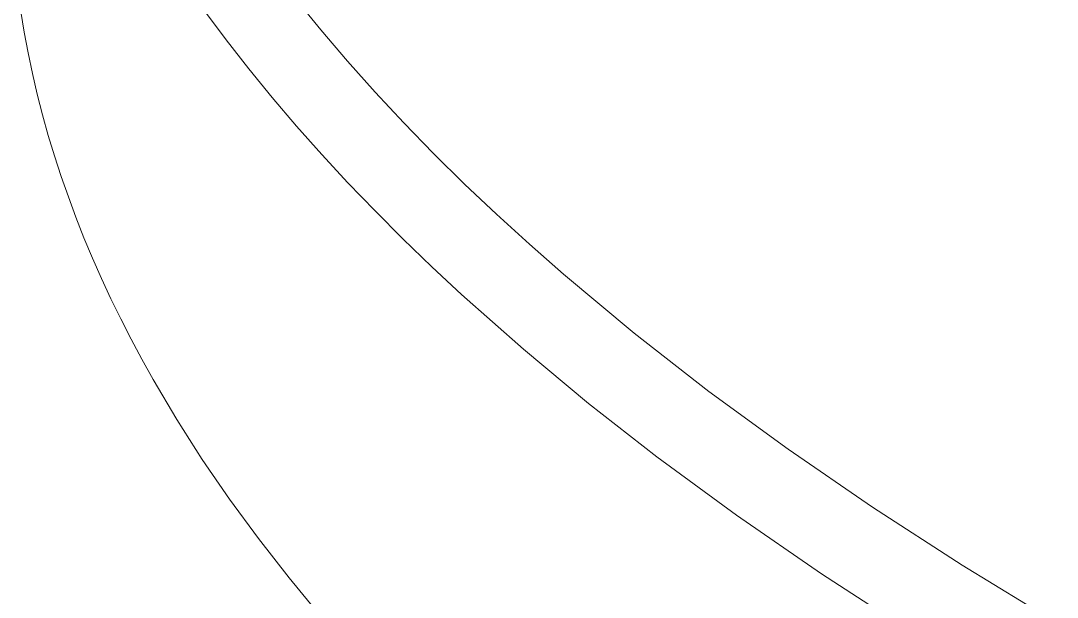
# Model space of a CAD drawing. Header units: inches. Extents: x 48 to 364, y 83 to 304.
# Drawn here: x 110.86 to 115.96, y 165.43 to 168.27 of the extents above; entities that cross this region are included whole.
import ezdxf

# ---------------------------------------------------------------- set-up
doc = ezdxf.new("R2010")
doc.units = ezdxf.units.IN
doc.header["$MEASUREMENT"] = 0
doc.layers.add('DIMS', color=7, linetype='Continuous')

# ---------------------------------------------------------------- blocks, each defined once
blk = doc.blocks.new('block 1201')
at = {"layer": 'DIMS', "color": 7, "lineweight": 18, "true_color": 0xffffff}
blk.add_lwpolyline([(114.2473, 166.4429), (113.88, 166.7295)], dxfattribs=at)
blk = doc.blocks.new('block 1200')
at = {"layer": 'DIMS'}
blk.add_blockref('block 1201', (0, 0), dxfattribs=at)
blk = doc.blocks.new('block 1199')
at = {"layer": 'DIMS'}
blk.add_blockref('block 1200', (0, 0), dxfattribs=at)
blk = doc.blocks.new('block 1204')
at = {"layer": 'DIMS', "color": 7, "lineweight": 18, "true_color": 0xffffff}
blk.add_lwpolyline([(113.88, 166.7295), (113.5314, 167.0196)], dxfattribs=at)
blk = doc.blocks.new('block 1203')
at = {"layer": 'DIMS'}
blk.add_blockref('block 1204', (0, 0), dxfattribs=at)
blk = doc.blocks.new('block 1202')
at = {"layer": 'DIMS'}
blk.add_blockref('block 1203', (0, 0), dxfattribs=at)
blk = doc.blocks.new('block 1207')
at = {"layer": 'DIMS', "color": 7, "lineweight": 18, "true_color": 0xffffff}
blk.add_lwpolyline([(113.5314, 167.0196), (113.364, 167.1671)], dxfattribs=at)
blk = doc.blocks.new('block 1206')
at = {"layer": 'DIMS'}
blk.add_blockref('block 1207', (0, 0), dxfattribs=at)
blk = doc.blocks.new('block 1205')
at = {"layer": 'DIMS'}
blk.add_blockref('block 1206', (0, 0), dxfattribs=at)
blk = doc.blocks.new('block 1210')
at = {"layer": 'DIMS', "color": 7, "lineweight": 18, "true_color": 0xffffff}
blk.add_lwpolyline([(113.364, 167.1671), (113.2017, 167.3149)], dxfattribs=at)
blk = doc.blocks.new('block 1209')
at = {"layer": 'DIMS'}
blk.add_blockref('block 1210', (0, 0), dxfattribs=at)
blk = doc.blocks.new('block 1208')
at = {"layer": 'DIMS'}
blk.add_blockref('block 1209', (0, 0), dxfattribs=at)
blk = doc.blocks.new('block 1213')
at = {"layer": 'DIMS', "color": 7, "lineweight": 18, "true_color": 0xffffff}
blk.add_lwpolyline([(113.2017, 167.3149), (113.045, 167.4633)], dxfattribs=at)
blk = doc.blocks.new('block 1212')
at = {"layer": 'DIMS'}
blk.add_blockref('block 1213', (0, 0), dxfattribs=at)
blk = doc.blocks.new('block 1211')
at = {"layer": 'DIMS'}
blk.add_blockref('block 1212', (0, 0), dxfattribs=at)
blk = doc.blocks.new('block 1216')
at = {"layer": 'DIMS', "color": 7, "lineweight": 18, "true_color": 0xffffff}
blk.add_lwpolyline([(113.045, 167.4633), (112.893, 167.6135)], dxfattribs=at)
blk = doc.blocks.new('block 1215')
at = {"layer": 'DIMS'}
blk.add_blockref('block 1216', (0, 0), dxfattribs=at)
blk = doc.blocks.new('block 1214')
at = {"layer": 'DIMS'}
blk.add_blockref('block 1215', (0, 0), dxfattribs=at)
blk = doc.blocks.new('block 1219')
at = {"layer": 'DIMS', "color": 7, "lineweight": 18, "true_color": 0xffffff}
blk.add_lwpolyline([(112.893, 167.6135), (112.7466, 167.7644)], dxfattribs=at)
blk = doc.blocks.new('block 1218')
at = {"layer": 'DIMS'}
blk.add_blockref('block 1219', (0, 0), dxfattribs=at)
blk = doc.blocks.new('block 1217')
at = {"layer": 'DIMS'}
blk.add_blockref('block 1218', (0, 0), dxfattribs=at)
blk = doc.blocks.new('block 1222')
at = {"layer": 'DIMS', "color": 7, "lineweight": 18, "true_color": 0xffffff}
blk.add_lwpolyline([(112.7466, 167.7644), (112.6054, 167.916)], dxfattribs=at)
blk = doc.blocks.new('block 1221')
at = {"layer": 'DIMS'}
blk.add_blockref('block 1222', (0, 0), dxfattribs=at)
blk = doc.blocks.new('block 1220')
at = {"layer": 'DIMS'}
blk.add_blockref('block 1221', (0, 0), dxfattribs=at)
blk = doc.blocks.new('block 1225')
at = {"layer": 'DIMS', "color": 7, "lineweight": 18, "true_color": 0xffffff}
blk.add_lwpolyline([(112.6054, 167.916), (112.4689, 168.0683)], dxfattribs=at)
blk = doc.blocks.new('block 1224')
at = {"layer": 'DIMS'}
blk.add_blockref('block 1225', (0, 0), dxfattribs=at)
blk = doc.blocks.new('block 1223')
at = {"layer": 'DIMS'}
blk.add_blockref('block 1224', (0, 0), dxfattribs=at)
blk = doc.blocks.new('block 1228')
at = {"layer": 'DIMS', "color": 7, "lineweight": 18, "true_color": 0xffffff}
blk.add_lwpolyline([(112.4689, 168.0683), (112.338, 168.2219)], dxfattribs=at)
blk = doc.blocks.new('block 1227')
at = {"layer": 'DIMS'}
blk.add_blockref('block 1228', (0, 0), dxfattribs=at)
blk = doc.blocks.new('block 1226')
at = {"layer": 'DIMS'}
blk.add_blockref('block 1227', (0, 0), dxfattribs=at)
blk = doc.blocks.new('block 1231')
at = {"layer": 'DIMS', "color": 7, "lineweight": 18, "true_color": 0xffffff}
blk.add_lwpolyline([(112.338, 168.2219), (112.213, 168.3763)], dxfattribs=at)
blk = doc.blocks.new('block 1230')
at = {"layer": 'DIMS'}
blk.add_blockref('block 1231', (0, 0), dxfattribs=at)
blk = doc.blocks.new('block 1229')
at = {"layer": 'DIMS'}
blk.add_blockref('block 1230', (0, 0), dxfattribs=at)
blk = doc.blocks.new('block 1738')
at = {"layer": 'DIMS', "color": 7, "lineweight": 18, "true_color": 0xffffff}
blk.add_lwpolyline([(111.7665, 168.3157), (111.8726, 168.173)], dxfattribs=at)
blk = doc.blocks.new('block 1737')
at = {"layer": 'DIMS'}
blk.add_blockref('block 1738', (0, 0), dxfattribs=at)
blk = doc.blocks.new('block 1736')
at = {"layer": 'DIMS'}
blk.add_blockref('block 1737', (0, 0), dxfattribs=at)
blk = doc.blocks.new('block 1741')
at = {"layer": 'DIMS', "color": 7, "lineweight": 18, "true_color": 0xffffff}
blk.add_lwpolyline([(111.8726, 168.173), (111.9835, 168.0311)], dxfattribs=at)
blk = doc.blocks.new('block 1740')
at = {"layer": 'DIMS'}
blk.add_blockref('block 1741', (0, 0), dxfattribs=at)
blk = doc.blocks.new('block 1739')
at = {"layer": 'DIMS'}
blk.add_blockref('block 1740', (0, 0), dxfattribs=at)
blk = doc.blocks.new('block 1744')
at = {"layer": 'DIMS', "color": 7, "lineweight": 18, "true_color": 0xffffff}
blk.add_lwpolyline([(111.9835, 168.0311), (112.0982, 167.8898)], dxfattribs=at)
blk = doc.blocks.new('block 1743')
at = {"layer": 'DIMS'}
blk.add_blockref('block 1744', (0, 0), dxfattribs=at)
blk = doc.blocks.new('block 1742')
at = {"layer": 'DIMS'}
blk.add_blockref('block 1743', (0, 0), dxfattribs=at)
blk = doc.blocks.new('block 1747')
at = {"layer": 'DIMS', "color": 7, "lineweight": 18, "true_color": 0xffffff}
blk.add_lwpolyline([(112.0982, 167.8898), (112.2181, 167.7489)], dxfattribs=at)
blk = doc.blocks.new('block 1746')
at = {"layer": 'DIMS'}
blk.add_blockref('block 1747', (0, 0), dxfattribs=at)
blk = doc.blocks.new('block 1745')
at = {"layer": 'DIMS'}
blk.add_blockref('block 1746', (0, 0), dxfattribs=at)
blk = doc.blocks.new('block 1750')
at = {"layer": 'DIMS', "color": 7, "lineweight": 18, "true_color": 0xffffff}
blk.add_lwpolyline([(112.2181, 167.7489), (112.3425, 167.6091)], dxfattribs=at)
blk = doc.blocks.new('block 1749')
at = {"layer": 'DIMS'}
blk.add_blockref('block 1750', (0, 0), dxfattribs=at)
blk = doc.blocks.new('block 1748')
at = {"layer": 'DIMS'}
blk.add_blockref('block 1749', (0, 0), dxfattribs=at)
blk = doc.blocks.new('block 1753')
at = {"layer": 'DIMS', "color": 7, "lineweight": 18, "true_color": 0xffffff}
blk.add_lwpolyline([(112.3425, 167.6091), (112.4713, 167.4699)], dxfattribs=at)
blk = doc.blocks.new('block 1752')
at = {"layer": 'DIMS'}
blk.add_blockref('block 1753', (0, 0), dxfattribs=at)
blk = doc.blocks.new('block 1751')
at = {"layer": 'DIMS'}
blk.add_blockref('block 1752', (0, 0), dxfattribs=at)
blk = doc.blocks.new('block 1756')
at = {"layer": 'DIMS', "color": 7, "lineweight": 18, "true_color": 0xffffff}
blk.add_lwpolyline([(112.4713, 167.4699), (112.605, 167.331)], dxfattribs=at)
blk = doc.blocks.new('block 1755')
at = {"layer": 'DIMS'}
blk.add_blockref('block 1756', (0, 0), dxfattribs=at)
blk = doc.blocks.new('block 1754')
at = {"layer": 'DIMS'}
blk.add_blockref('block 1755', (0, 0), dxfattribs=at)
blk = doc.blocks.new('block 1759')
at = {"layer": 'DIMS', "color": 7, "lineweight": 18, "true_color": 0xffffff}
blk.add_lwpolyline([(112.605, 167.331), (112.7421, 167.1932)], dxfattribs=at)
blk = doc.blocks.new('block 1758')
at = {"layer": 'DIMS'}
blk.add_blockref('block 1759', (0, 0), dxfattribs=at)
blk = doc.blocks.new('block 1757')
at = {"layer": 'DIMS'}
blk.add_blockref('block 1758', (0, 0), dxfattribs=at)
blk = doc.blocks.new('block 1762')
at = {"layer": 'DIMS', "color": 7, "lineweight": 18, "true_color": 0xffffff}
blk.add_lwpolyline([(112.7421, 167.1932), (112.8841, 167.0568)], dxfattribs=at)
blk = doc.blocks.new('block 1761')
at = {"layer": 'DIMS'}
blk.add_blockref('block 1762', (0, 0), dxfattribs=at)
blk = doc.blocks.new('block 1760')
at = {"layer": 'DIMS'}
blk.add_blockref('block 1761', (0, 0), dxfattribs=at)
blk = doc.blocks.new('block 1765')
at = {"layer": 'DIMS', "color": 7, "lineweight": 18, "true_color": 0xffffff}
blk.add_lwpolyline([(112.8841, 167.0568), (113.0301, 166.9204)], dxfattribs=at)
blk = doc.blocks.new('block 1764')
at = {"layer": 'DIMS'}
blk.add_blockref('block 1765', (0, 0), dxfattribs=at)
blk = doc.blocks.new('block 1763')
at = {"layer": 'DIMS'}
blk.add_blockref('block 1764', (0, 0), dxfattribs=at)
blk = doc.blocks.new('block 1768')
at = {"layer": 'DIMS', "color": 7, "lineweight": 18, "true_color": 0xffffff}
blk.add_lwpolyline([(113.0301, 166.9204), (113.3347, 166.6506)], dxfattribs=at)
blk = doc.blocks.new('block 1767')
at = {"layer": 'DIMS'}
blk.add_blockref('block 1768', (0, 0), dxfattribs=at)
blk = doc.blocks.new('block 1766')
at = {"layer": 'DIMS'}
blk.add_blockref('block 1767', (0, 0), dxfattribs=at)
blk = doc.blocks.new('block 1771')
at = {"layer": 'DIMS', "color": 7, "lineweight": 18, "true_color": 0xffffff}
blk.add_lwpolyline([(113.3347, 166.6506), (113.6558, 166.3843)], dxfattribs=at)
blk = doc.blocks.new('block 1770')
at = {"layer": 'DIMS'}
blk.add_blockref('block 1771', (0, 0), dxfattribs=at)
blk = doc.blocks.new('block 1769')
at = {"layer": 'DIMS'}
blk.add_blockref('block 1770', (0, 0), dxfattribs=at)
blk = doc.blocks.new('block 1774')
at = {"layer": 'DIMS', "color": 7, "lineweight": 18, "true_color": 0xffffff}
blk.add_lwpolyline([(113.6558, 166.3843), (113.992, 166.1211)], dxfattribs=at)
blk = doc.blocks.new('block 1773')
at = {"layer": 'DIMS'}
blk.add_blockref('block 1774', (0, 0), dxfattribs=at)
blk = doc.blocks.new('block 1772')
at = {"layer": 'DIMS'}
blk.add_blockref('block 1773', (0, 0), dxfattribs=at)
blk = doc.blocks.new('block 1825')
at = {"layer": 'DIMS', "color": 7, "lineweight": 18, "true_color": 0xffffff}
blk.add_lwpolyline([(110.8618, 168.3122), (110.8783, 168.2102)], dxfattribs=at)
blk = doc.blocks.new('block 1824')
at = {"layer": 'DIMS'}
blk.add_blockref('block 1825', (0, 0), dxfattribs=at)
blk = doc.blocks.new('block 1823')
at = {"layer": 'DIMS'}
blk.add_blockref('block 1824', (0, 0), dxfattribs=at)
blk = doc.blocks.new('block 1828')
at = {"layer": 'DIMS', "color": 7, "lineweight": 18, "true_color": 0xffffff}
blk.add_lwpolyline([(110.8783, 168.2102), (110.8976, 168.1083)], dxfattribs=at)
blk = doc.blocks.new('block 1827')
at = {"layer": 'DIMS'}
blk.add_blockref('block 1828', (0, 0), dxfattribs=at)
blk = doc.blocks.new('block 1826')
at = {"layer": 'DIMS'}
blk.add_blockref('block 1827', (0, 0), dxfattribs=at)
blk = doc.blocks.new('block 1831')
at = {"layer": 'DIMS', "color": 7, "lineweight": 18, "true_color": 0xffffff}
blk.add_lwpolyline([(110.8976, 168.1083), (110.919, 168.007)], dxfattribs=at)
blk = doc.blocks.new('block 1830')
at = {"layer": 'DIMS'}
blk.add_blockref('block 1831', (0, 0), dxfattribs=at)
blk = doc.blocks.new('block 1829')
at = {"layer": 'DIMS'}
blk.add_blockref('block 1830', (0, 0), dxfattribs=at)
blk = doc.blocks.new('block 1834')
at = {"layer": 'DIMS', "color": 7, "lineweight": 18, "true_color": 0xffffff}
blk.add_lwpolyline([(110.919, 168.007), (110.9428, 167.9057)], dxfattribs=at)
blk = doc.blocks.new('block 1833')
at = {"layer": 'DIMS'}
blk.add_blockref('block 1834', (0, 0), dxfattribs=at)
blk = doc.blocks.new('block 1832')
at = {"layer": 'DIMS'}
blk.add_blockref('block 1833', (0, 0), dxfattribs=at)
blk = doc.blocks.new('block 1837')
at = {"layer": 'DIMS', "color": 7, "lineweight": 18, "true_color": 0xffffff}
blk.add_lwpolyline([(110.9428, 167.9057), (110.9686, 167.8044)], dxfattribs=at)
blk = doc.blocks.new('block 1836')
at = {"layer": 'DIMS'}
blk.add_blockref('block 1837', (0, 0), dxfattribs=at)
blk = doc.blocks.new('block 1835')
at = {"layer": 'DIMS'}
blk.add_blockref('block 1836', (0, 0), dxfattribs=at)
blk = doc.blocks.new('block 1840')
at = {"layer": 'DIMS', "color": 7, "lineweight": 18, "true_color": 0xffffff}
blk.add_lwpolyline([(110.9686, 167.8044), (110.9972, 167.7031)], dxfattribs=at)
blk = doc.blocks.new('block 1839')
at = {"layer": 'DIMS'}
blk.add_blockref('block 1840', (0, 0), dxfattribs=at)
blk = doc.blocks.new('block 1838')
at = {"layer": 'DIMS'}
blk.add_blockref('block 1839', (0, 0), dxfattribs=at)
blk = doc.blocks.new('block 1843')
at = {"layer": 'DIMS', "color": 7, "lineweight": 18, "true_color": 0xffffff}
blk.add_lwpolyline([(110.9972, 167.7031), (111.0278, 167.6018)], dxfattribs=at)
blk = doc.blocks.new('block 1842')
at = {"layer": 'DIMS'}
blk.add_blockref('block 1843', (0, 0), dxfattribs=at)
blk = doc.blocks.new('block 1841')
at = {"layer": 'DIMS'}
blk.add_blockref('block 1842', (0, 0), dxfattribs=at)
blk = doc.blocks.new('block 1846')
at = {"layer": 'DIMS', "color": 7, "lineweight": 18, "true_color": 0xffffff}
blk.add_lwpolyline([(111.0278, 167.6018), (111.0606, 167.5012)], dxfattribs=at)
blk = doc.blocks.new('block 1845')
at = {"layer": 'DIMS'}
blk.add_blockref('block 1846', (0, 0), dxfattribs=at)
blk = doc.blocks.new('block 1844')
at = {"layer": 'DIMS'}
blk.add_blockref('block 1845', (0, 0), dxfattribs=at)
blk = doc.blocks.new('block 1849')
at = {"layer": 'DIMS', "color": 7, "lineweight": 18, "true_color": 0xffffff}
blk.add_lwpolyline([(111.0606, 167.5012), (111.0961, 167.4006)], dxfattribs=at)
blk = doc.blocks.new('block 1848')
at = {"layer": 'DIMS'}
blk.add_blockref('block 1849', (0, 0), dxfattribs=at)
blk = doc.blocks.new('block 1847')
at = {"layer": 'DIMS'}
blk.add_blockref('block 1848', (0, 0), dxfattribs=at)
blk = doc.blocks.new('block 1852')
at = {"layer": 'DIMS', "color": 7, "lineweight": 18, "true_color": 0xffffff}
blk.add_lwpolyline([(111.0961, 167.4006), (111.1336, 167.3)], dxfattribs=at)
blk = doc.blocks.new('block 1851')
at = {"layer": 'DIMS'}
blk.add_blockref('block 1852', (0, 0), dxfattribs=at)
blk = doc.blocks.new('block 1850')
at = {"layer": 'DIMS'}
blk.add_blockref('block 1851', (0, 0), dxfattribs=at)
blk = doc.blocks.new('block 1855')
at = {"layer": 'DIMS', "color": 7, "lineweight": 18, "true_color": 0xffffff}
blk.add_lwpolyline([(111.1336, 167.3), (111.1729, 167.1994)], dxfattribs=at)
blk = doc.blocks.new('block 1854')
at = {"layer": 'DIMS'}
blk.add_blockref('block 1855', (0, 0), dxfattribs=at)
blk = doc.blocks.new('block 1853')
at = {"layer": 'DIMS'}
blk.add_blockref('block 1854', (0, 0), dxfattribs=at)
blk = doc.blocks.new('block 1858')
at = {"layer": 'DIMS', "color": 7, "lineweight": 18, "true_color": 0xffffff}
blk.add_lwpolyline([(111.1729, 167.1994), (111.2153, 167.0992)], dxfattribs=at)
blk = doc.blocks.new('block 1857')
at = {"layer": 'DIMS'}
blk.add_blockref('block 1858', (0, 0), dxfattribs=at)
blk = doc.blocks.new('block 1856')
at = {"layer": 'DIMS'}
blk.add_blockref('block 1857', (0, 0), dxfattribs=at)
blk = doc.blocks.new('block 1861')
at = {"layer": 'DIMS', "color": 7, "lineweight": 18, "true_color": 0xffffff}
blk.add_lwpolyline([(111.2153, 167.0992), (111.2594, 166.9989)], dxfattribs=at)
blk = doc.blocks.new('block 1860')
at = {"layer": 'DIMS'}
blk.add_blockref('block 1861', (0, 0), dxfattribs=at)
blk = doc.blocks.new('block 1859')
at = {"layer": 'DIMS'}
blk.add_blockref('block 1860', (0, 0), dxfattribs=at)
blk = doc.blocks.new('block 1864')
at = {"layer": 'DIMS', "color": 7, "lineweight": 18, "true_color": 0xffffff}
blk.add_lwpolyline([(111.2594, 166.9989), (111.3055, 166.899)], dxfattribs=at)
blk = doc.blocks.new('block 1863')
at = {"layer": 'DIMS'}
blk.add_blockref('block 1864', (0, 0), dxfattribs=at)
blk = doc.blocks.new('block 1862')
at = {"layer": 'DIMS'}
blk.add_blockref('block 1863', (0, 0), dxfattribs=at)
blk = doc.blocks.new('block 1867')
at = {"layer": 'DIMS', "color": 7, "lineweight": 18, "true_color": 0xffffff}
blk.add_lwpolyline([(111.3055, 166.899), (111.3544, 166.7998)], dxfattribs=at)
blk = doc.blocks.new('block 1866')
at = {"layer": 'DIMS'}
blk.add_blockref('block 1867', (0, 0), dxfattribs=at)
blk = doc.blocks.new('block 1865')
at = {"layer": 'DIMS'}
blk.add_blockref('block 1866', (0, 0), dxfattribs=at)
blk = doc.blocks.new('block 1870')
at = {"layer": 'DIMS', "color": 7, "lineweight": 18, "true_color": 0xffffff}
blk.add_lwpolyline([(111.3544, 166.7998), (111.4051, 166.7006)], dxfattribs=at)
blk = doc.blocks.new('block 1869')
at = {"layer": 'DIMS'}
blk.add_blockref('block 1870', (0, 0), dxfattribs=at)
blk = doc.blocks.new('block 1868')
at = {"layer": 'DIMS'}
blk.add_blockref('block 1869', (0, 0), dxfattribs=at)
blk = doc.blocks.new('block 1873')
at = {"layer": 'DIMS', "color": 7, "lineweight": 18, "true_color": 0xffffff}
blk.add_lwpolyline([(111.4051, 166.7006), (111.4578, 166.601)], dxfattribs=at)
blk = doc.blocks.new('block 1872')
at = {"layer": 'DIMS'}
blk.add_blockref('block 1873', (0, 0), dxfattribs=at)
blk = doc.blocks.new('block 1871')
at = {"layer": 'DIMS'}
blk.add_blockref('block 1872', (0, 0), dxfattribs=at)
blk = doc.blocks.new('block 1876')
at = {"layer": 'DIMS', "color": 7, "lineweight": 18, "true_color": 0xffffff}
blk.add_lwpolyline([(111.4578, 166.601), (111.5133, 166.5022)], dxfattribs=at)
blk = doc.blocks.new('block 1875')
at = {"layer": 'DIMS'}
blk.add_blockref('block 1876', (0, 0), dxfattribs=at)
blk = doc.blocks.new('block 1874')
at = {"layer": 'DIMS'}
blk.add_blockref('block 1875', (0, 0), dxfattribs=at)
blk = doc.blocks.new('block 1879')
at = {"layer": 'DIMS', "color": 7, "lineweight": 18, "true_color": 0xffffff}
blk.add_lwpolyline([(111.5133, 166.5022), (111.6297, 166.3047)], dxfattribs=at)
blk = doc.blocks.new('block 1878')
at = {"layer": 'DIMS'}
blk.add_blockref('block 1879', (0, 0), dxfattribs=at)
blk = doc.blocks.new('block 1877')
at = {"layer": 'DIMS'}
blk.add_blockref('block 1878', (0, 0), dxfattribs=at)
blk = doc.blocks.new('block 1882')
at = {"layer": 'DIMS', "color": 7, "lineweight": 18, "true_color": 0xffffff}
blk.add_lwpolyline([(111.6297, 166.3047), (111.7551, 166.1084)], dxfattribs=at)
blk = doc.blocks.new('block 1881')
at = {"layer": 'DIMS'}
blk.add_blockref('block 1882', (0, 0), dxfattribs=at)
blk = doc.blocks.new('block 1880')
at = {"layer": 'DIMS'}
blk.add_blockref('block 1881', (0, 0), dxfattribs=at)
blk = doc.blocks.new('block 1885')
at = {"layer": 'DIMS', "color": 7, "lineweight": 18, "true_color": 0xffffff}
blk.add_lwpolyline([(111.7551, 166.1084), (111.8891, 165.913)], dxfattribs=at)
blk = doc.blocks.new('block 1884')
at = {"layer": 'DIMS'}
blk.add_blockref('block 1885', (0, 0), dxfattribs=at)
blk = doc.blocks.new('block 1883')
at = {"layer": 'DIMS'}
blk.add_blockref('block 1884', (0, 0), dxfattribs=at)
blk = doc.blocks.new('block 1888')
at = {"layer": 'DIMS', "color": 7, "lineweight": 18, "true_color": 0xffffff}
blk.add_lwpolyline([(111.8891, 165.913), (112.0314, 165.7191)], dxfattribs=at)
blk = doc.blocks.new('block 1887')
at = {"layer": 'DIMS'}
blk.add_blockref('block 1888', (0, 0), dxfattribs=at)
blk = doc.blocks.new('block 1886')
at = {"layer": 'DIMS'}
blk.add_blockref('block 1887', (0, 0), dxfattribs=at)
blk = doc.blocks.new('block 1891')
at = {"layer": 'DIMS', "color": 7, "lineweight": 18, "true_color": 0xffffff}
blk.add_lwpolyline([(112.0314, 165.7191), (112.182, 165.5258)], dxfattribs=at)
blk = doc.blocks.new('block 1890')
at = {"layer": 'DIMS'}
blk.add_blockref('block 1891', (0, 0), dxfattribs=at)
blk = doc.blocks.new('block 1889')
at = {"layer": 'DIMS'}
blk.add_blockref('block 1890', (0, 0), dxfattribs=at)
blk = doc.blocks.new('block 1894')
at = {"layer": 'DIMS', "color": 7, "lineweight": 18, "true_color": 0xffffff}
blk.add_lwpolyline([(112.182, 165.5258), (112.3401, 165.3343)], dxfattribs=at)
blk = doc.blocks.new('block 1893')
at = {"layer": 'DIMS'}
blk.add_blockref('block 1894', (0, 0), dxfattribs=at)
blk = doc.blocks.new('block 1892')
at = {"layer": 'DIMS'}
blk.add_blockref('block 1893', (0, 0), dxfattribs=at)
blk = doc.blocks.new('block 2632')
at = {"layer": 'DIMS', "color": 7, "lineweight": 18, "true_color": 0xffffff}
blk.add_lwpolyline([(115.9612, 165.3026), (115.493, 165.5878)], dxfattribs=at)
blk = doc.blocks.new('block 2631')
at = {"layer": 'DIMS'}
blk.add_blockref('block 2632', (0, 0), dxfattribs=at)
blk = doc.blocks.new('block 2630')
at = {"layer": 'DIMS'}
blk.add_blockref('block 2631', (0, 0), dxfattribs=at)
blk = doc.blocks.new('block 2635')
at = {"layer": 'DIMS', "color": 7, "lineweight": 18, "true_color": 0xffffff}
blk.add_lwpolyline([(115.493, 165.5878), (115.0521, 165.8731)], dxfattribs=at)
blk = doc.blocks.new('block 2634')
at = {"layer": 'DIMS'}
blk.add_blockref('block 2635', (0, 0), dxfattribs=at)
blk = doc.blocks.new('block 2633')
at = {"layer": 'DIMS'}
blk.add_blockref('block 2634', (0, 0), dxfattribs=at)
blk = doc.blocks.new('block 2638')
at = {"layer": 'DIMS', "color": 7, "lineweight": 18, "true_color": 0xffffff}
blk.add_lwpolyline([(115.0521, 165.8731), (114.6373, 166.1583)], dxfattribs=at)
blk = doc.blocks.new('block 2637')
at = {"layer": 'DIMS'}
blk.add_blockref('block 2638', (0, 0), dxfattribs=at)
blk = doc.blocks.new('block 2636')
at = {"layer": 'DIMS'}
blk.add_blockref('block 2637', (0, 0), dxfattribs=at)
blk = doc.blocks.new('block 2641')
at = {"layer": 'DIMS', "color": 7, "lineweight": 18, "true_color": 0xffffff}
blk.add_lwpolyline([(114.6373, 166.1583), (114.2473, 166.4429)], dxfattribs=at)
blk = doc.blocks.new('block 2640')
at = {"layer": 'DIMS'}
blk.add_blockref('block 2641', (0, 0), dxfattribs=at)
blk = doc.blocks.new('block 2639')
at = {"layer": 'DIMS'}
blk.add_blockref('block 2640', (0, 0), dxfattribs=at)
blk = doc.blocks.new('block 2644')
at = {"layer": 'DIMS', "color": 7, "lineweight": 18, "true_color": 0xffffff}
blk.add_lwpolyline([(113.992, 166.1211), (114.3837, 165.8338)], dxfattribs=at)
blk = doc.blocks.new('block 2643')
at = {"layer": 'DIMS'}
blk.add_blockref('block 2644', (0, 0), dxfattribs=at)
blk = doc.blocks.new('block 2642')
at = {"layer": 'DIMS'}
blk.add_blockref('block 2643', (0, 0), dxfattribs=at)
blk = doc.blocks.new('block 2647')
at = {"layer": 'DIMS', "color": 7, "lineweight": 18, "true_color": 0xffffff}
blk.add_lwpolyline([(114.3837, 165.8338), (114.8006, 165.5458)], dxfattribs=at)
blk = doc.blocks.new('block 2646')
at = {"layer": 'DIMS'}
blk.add_blockref('block 2647', (0, 0), dxfattribs=at)
blk = doc.blocks.new('block 2645')
at = {"layer": 'DIMS'}
blk.add_blockref('block 2646', (0, 0), dxfattribs=at)
blk = doc.blocks.new('block 2650')
at = {"layer": 'DIMS', "color": 7, "lineweight": 18, "true_color": 0xffffff}
blk.add_lwpolyline([(114.8006, 165.5458), (115.244, 165.2578)], dxfattribs=at)
blk = doc.blocks.new('block 2649')
at = {"layer": 'DIMS'}
blk.add_blockref('block 2650', (0, 0), dxfattribs=at)
blk = doc.blocks.new('block 2648')
at = {"layer": 'DIMS'}
blk.add_blockref('block 2649', (0, 0), dxfattribs=at)

msp = doc.modelspace()

# ---------------------------------------------------------------- block references
at = {"layer": 'DIMS'}
for name in ['block 1229', 'block 1823', 'block 1736', 'block 1826', 'block 1226', 'block 1739', 'block 1829', 'block 1742', 'block 1223', 'block 1832', 'block 1835', 'block 1745', 'block 1220', 'block 1838', 'block 1748', 'block 1217', 'block 1841', 'block 1844', 'block 1751', 'block 1214', 'block 1847', 'block 1754', 'block 1211', 'block 1850', 'block 1757', 'block 1208', 'block 1853', 'block 1856', 'block 1760', 'block 1205', 'block 1859', 'block 1763', 'block 1202', 'block 1862', 'block 1766', 'block 1865', 'block 1868', 'block 1871', 'block 1199', 'block 1769', 'block 1874', 'block 1877', 'block 2639', 'block 1772', 'block 1880', 'block 2636', 'block 1883', 'block 2642', 'block 1886', 'block 2645', 'block 2633', 'block 1889', 'block 2630', 'block 2648', 'block 1892']:
    msp.add_blockref(name, (0, 0), dxfattribs=at)

doc.saveas('drawing.dxf')
